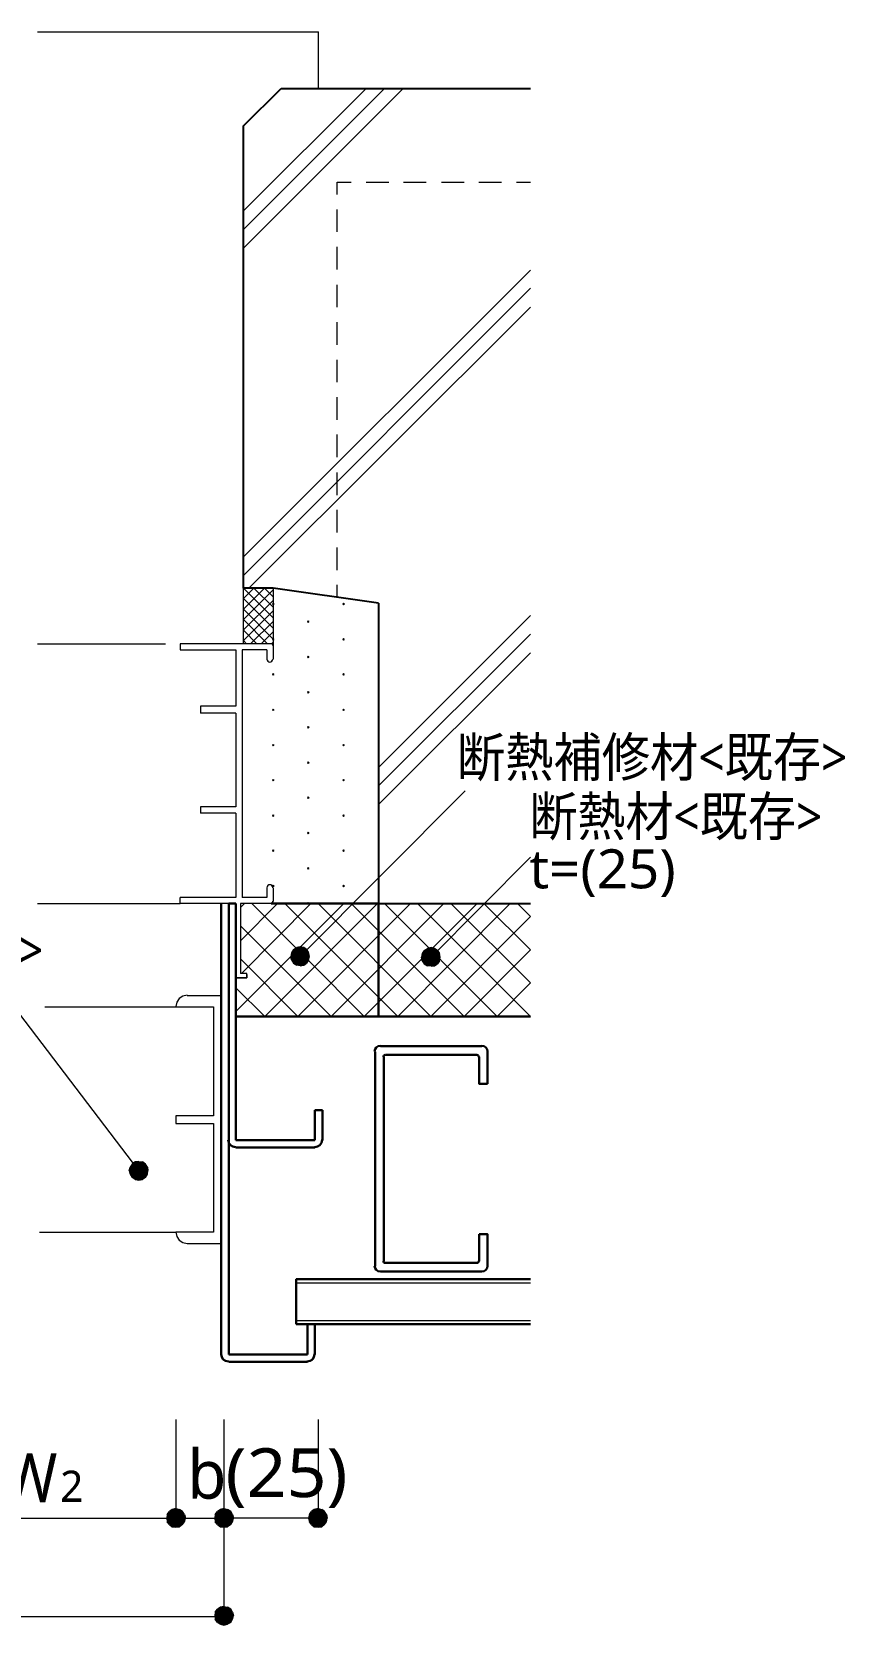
# Model space of a CAD drawing. Header units: millimetres. Extents: x 0 to 420, y 0 to 297.
# Drawn here: x 162.3 to 205.6, y 129.8 to 214.6 of the extents above; entities that cross this region are included whole.
import ezdxf
from ezdxf.enums import TextEntityAlignment as Align

# ---------------------------------------------------------------- set-up
doc = ezdxf.new("R2010")
doc.units = ezdxf.units.MM
doc.styles.add('kst32b', font='NotoSansJP-Variable.ttf')

msp = doc.modelspace()

# ---------------------------------------------------------------- hatches: boundary and pattern name
for points in [[(175.154, 184.213), (175.133, 184.192), (175.112, 184.171), (175.133, 184.15), (175.154, 184.129), (175.175, 184.15), (175.196, 184.171), (175.175, 184.192), (175.154, 184.213)], [(178.901, 184.213), (178.879, 184.192), (178.858, 184.171), (178.879, 184.15), (178.901, 184.129), (178.922, 184.15), (178.943, 184.171), (178.922, 184.192), (178.901, 184.213)], [(177.017, 183.282), (176.996, 183.261), (176.975, 183.24), (176.996, 183.219), (177.017, 183.197), (177.038, 183.219), (177.059, 183.24), (177.038, 183.261), (177.017, 183.282)], [(175.154, 182.33), (175.133, 182.308), (175.112, 182.287), (175.133, 182.266), (175.154, 182.245), (175.175, 182.266), (175.196, 182.287), (175.175, 182.308), (175.154, 182.33)], [(178.901, 182.33), (178.879, 182.308), (178.858, 182.287), (178.879, 182.266), (178.901, 182.245), (178.922, 182.266), (178.943, 182.287), (178.922, 182.308), (178.901, 182.33)], [(177.017, 181.398), (176.996, 181.377), (176.975, 181.356), (176.996, 181.335), (177.017, 181.314), (177.038, 181.335), (177.059, 181.356), (177.038, 181.377), (177.017, 181.398)], [(175.154, 180.467), (175.133, 180.446), (175.112, 180.425), (175.133, 180.403), (175.154, 180.382), (175.175, 180.403), (175.196, 180.425), (175.175, 180.446), (175.154, 180.467)], [(178.901, 180.467), (178.879, 180.446), (178.858, 180.425), (178.879, 180.403), (178.901, 180.382), (178.922, 180.403), (178.943, 180.425), (178.922, 180.446), (178.901, 180.467)], [(177.017, 179.514), (176.996, 179.493), (176.975, 179.472), (176.996, 179.451), (177.017, 179.43), (177.038, 179.451), (177.059, 179.472), (177.038, 179.493), (177.017, 179.514)], [(175.154, 178.583), (175.133, 178.562), (175.112, 178.541), (175.133, 178.52), (175.154, 178.498), (175.175, 178.52), (175.196, 178.541), (175.175, 178.562), (175.154, 178.583)], [(178.901, 178.583), (178.879, 178.562), (178.858, 178.541), (178.879, 178.52), (178.901, 178.498), (178.922, 178.52), (178.943, 178.541), (178.922, 178.562), (178.901, 178.583)], [(177.017, 177.652), (176.996, 177.631), (176.975, 177.609), (176.996, 177.588), (177.017, 177.567), (177.038, 177.588), (177.059, 177.609), (177.038, 177.631), (177.017, 177.652)], [(175.154, 176.699), (175.133, 176.678), (175.112, 176.657), (175.133, 176.636), (175.154, 176.615), (175.175, 176.636), (175.196, 176.657), (175.175, 176.678), (175.154, 176.699)], [(178.901, 176.699), (178.879, 176.678), (178.858, 176.657), (178.879, 176.636), (178.901, 176.615), (178.922, 176.636), (178.943, 176.657), (178.922, 176.678), (178.901, 176.699)], [(177.017, 175.768), (176.996, 175.747), (176.975, 175.726), (176.996, 175.704), (177.017, 175.683), (177.038, 175.704), (177.059, 175.726), (177.038, 175.747), (177.017, 175.768)], [(175.154, 174.837), (175.133, 174.815), (175.112, 174.794), (175.133, 174.773), (175.154, 174.752), (175.175, 174.773), (175.196, 174.794), (175.175, 174.815), (175.154, 174.837)], [(178.901, 174.837), (178.879, 174.815), (178.858, 174.794), (178.879, 174.773), (178.901, 174.752), (178.922, 174.773), (178.943, 174.794), (178.922, 174.815), (178.901, 174.837)], [(177.017, 173.905), (176.996, 173.884), (176.975, 173.863), (176.996, 173.842), (177.017, 173.821), (177.038, 173.842), (177.059, 173.863), (177.038, 173.884), (177.017, 173.905)], [(175.154, 172.953), (175.133, 172.932), (175.112, 172.91), (175.133, 172.889), (175.154, 172.868), (175.175, 172.889), (175.196, 172.91), (175.175, 172.932), (175.154, 172.953)], [(178.901, 172.953), (178.879, 172.932), (178.858, 172.91), (178.879, 172.889), (178.901, 172.868), (178.922, 172.889), (178.943, 172.91), (178.922, 172.932), (178.901, 172.953)], [(177.017, 172.021), (176.996, 172), (176.975, 171.979), (176.996, 171.958), (177.017, 171.937), (177.038, 171.958), (177.059, 171.979), (177.038, 172), (177.017, 172.021)], [(175.154, 171.09), (175.133, 171.069), (175.112, 171.048), (175.133, 171.027), (175.154, 171.005), (175.175, 171.027), (175.196, 171.048), (175.175, 171.069), (175.154, 171.09)], [(178.901, 171.09), (178.879, 171.069), (178.858, 171.048), (178.879, 171.027), (178.901, 171.005), (178.922, 171.027), (178.943, 171.048), (178.922, 171.069), (178.901, 171.09)], [(177.017, 170.138), (176.996, 170.117), (176.975, 170.095), (176.996, 170.074), (177.017, 170.053), (177.038, 170.074), (177.059, 170.095), (177.038, 170.117), (177.017, 170.138)], [(175.154, 169.206), (175.133, 169.185), (175.112, 169.164), (175.133, 169.143), (175.154, 169.122), (175.175, 169.143), (175.196, 169.164), (175.175, 169.185), (175.154, 169.206)], [(178.901, 169.206), (178.879, 169.185), (178.858, 169.164), (178.879, 169.143), (178.901, 169.122), (178.922, 169.143), (178.943, 169.164), (178.922, 169.185), (178.901, 169.206)], [(177.017, 168.275), (176.996, 168.254), (176.975, 168.233), (176.996, 168.211), (177.017, 168.19), (177.038, 168.211), (177.059, 168.233), (177.038, 168.254), (177.017, 168.275)], [(176.784, 165.883), (176.594, 165.925), (176.594, 165.417), (176.784, 165.883)], [(183.748, 165.841), (183.557, 165.883), (183.557, 165.375), (183.748, 165.841)], [(167.809, 154.474), (167.64, 154.347), (168, 154.009), (167.809, 154.474)], [(169.778, 135.043), (169.968, 135.022), (169.968, 135.509), (169.778, 135.043)], [(172.339, 135.043), (172.529, 135.022), (172.529, 135.509), (172.339, 135.043)], [(177.334, 135.043), (177.546, 135.022), (177.546, 135.509), (177.334, 135.043)], [(172.339, 129.858), (172.529, 129.815), (172.529, 130.323), (172.339, 129.858)]]:
    msp.add_hatch(color=7).paths.add_polyline_path(points)
h = msp.add_hatch(color=7)
h.paths.add_polyline_path([(176.128, 165.608), (176.086, 165.417), (176.594, 165.417), (176.128, 165.608)])
h.paths.add_polyline_path([(176.086, 165.417), (176.594, 165.417), (176.128, 165.227), (176.086, 165.417)])
h.paths.add_polyline_path([(176.594, 165.417), (176.128, 165.227), (176.234, 165.058), (176.594, 165.417)])
h = msp.add_hatch(color=7)
h.paths.add_polyline_path([(176.594, 165.925), (176.403, 165.883), (176.594, 165.417), (176.594, 165.925)])
h.paths.add_polyline_path([(176.403, 165.883), (176.594, 165.417), (176.234, 165.777), (176.403, 165.883)])
h.paths.add_polyline_path([(176.594, 165.417), (176.234, 165.777), (176.128, 165.608), (176.594, 165.417)])
h = msp.add_hatch(color=7)
h.paths.add_polyline_path([(176.234, 165.058), (176.403, 164.952), (176.594, 165.417), (176.234, 165.058)])
h.paths.add_polyline_path([(176.403, 164.952), (176.594, 165.417), (176.594, 164.909), (176.403, 164.952)])
h.paths.add_polyline_path([(176.594, 165.417), (176.594, 164.909), (176.784, 164.952), (176.594, 165.417)])
h = msp.add_hatch(color=7)
h.paths.add_polyline_path([(177.08, 165.417), (177.038, 165.608), (176.594, 165.417), (177.08, 165.417)])
h.paths.add_polyline_path([(177.038, 165.608), (176.594, 165.417), (176.932, 165.777), (177.038, 165.608)])
h.paths.add_polyline_path([(176.594, 165.417), (176.932, 165.777), (176.784, 165.883), (176.594, 165.417)])
h = msp.add_hatch(color=7)
h.paths.add_polyline_path([(176.784, 164.952), (176.932, 165.058), (176.594, 165.417), (176.784, 164.952)])
h.paths.add_polyline_path([(176.932, 165.058), (176.594, 165.417), (177.038, 165.227), (176.932, 165.058)])
h.paths.add_polyline_path([(176.594, 165.417), (177.038, 165.227), (177.08, 165.417), (176.594, 165.417)])
h = msp.add_hatch(color=7)
h.paths.add_polyline_path([(183.092, 165.566), (183.049, 165.375), (183.557, 165.375), (183.092, 165.566)])
h.paths.add_polyline_path([(183.049, 165.375), (183.557, 165.375), (183.092, 165.185), (183.049, 165.375)])
h.paths.add_polyline_path([(183.557, 165.375), (183.092, 165.185), (183.197, 165.015), (183.557, 165.375)])
h = msp.add_hatch(color=7)
h.paths.add_polyline_path([(183.557, 165.883), (183.367, 165.841), (183.557, 165.375), (183.557, 165.883)])
h.paths.add_polyline_path([(183.367, 165.841), (183.557, 165.375), (183.197, 165.735), (183.367, 165.841)])
h.paths.add_polyline_path([(183.557, 165.375), (183.197, 165.735), (183.092, 165.566), (183.557, 165.375)])
h = msp.add_hatch(color=7)
h.paths.add_polyline_path([(184.044, 165.375), (184.002, 165.566), (183.557, 165.375), (184.044, 165.375)])
h.paths.add_polyline_path([(184.002, 165.566), (183.557, 165.375), (183.896, 165.735), (184.002, 165.566)])
h.paths.add_polyline_path([(183.557, 165.375), (183.896, 165.735), (183.748, 165.841), (183.557, 165.375)])
h = msp.add_hatch(color=7)
h.paths.add_polyline_path([(183.197, 165.015), (183.367, 164.909), (183.557, 165.375), (183.197, 165.015)])
h.paths.add_polyline_path([(183.367, 164.909), (183.557, 165.375), (183.557, 164.888), (183.367, 164.909)])
h.paths.add_polyline_path([(183.557, 165.375), (183.557, 164.888), (183.748, 164.909), (183.557, 165.375)])
h = msp.add_hatch(color=7)
h.paths.add_polyline_path([(183.748, 164.909), (183.896, 165.015), (183.557, 165.375), (183.748, 164.909)])
h.paths.add_polyline_path([(183.896, 165.015), (183.557, 165.375), (184.002, 165.185), (183.896, 165.015)])
h.paths.add_polyline_path([(183.557, 165.375), (184.002, 165.185), (184.044, 165.375), (183.557, 165.375)])
h = msp.add_hatch(color=7)
h.paths.add_polyline_path([(168.36, 154.347), (168.19, 154.474), (168, 154.009), (168.36, 154.347)])
h.paths.add_polyline_path([(168.19, 154.474), (168, 154.009), (168, 154.496), (168.19, 154.474)])
h.paths.add_polyline_path([(168, 154.009), (168, 154.496), (167.809, 154.474), (168, 154.009)])
h = msp.add_hatch(color=7)
h.paths.add_polyline_path([(167.64, 154.347), (167.534, 154.199), (168, 154.009), (167.64, 154.347)])
h.paths.add_polyline_path([(167.534, 154.199), (168, 154.009), (167.492, 154.009), (167.534, 154.199)])
h.paths.add_polyline_path([(168, 154.009), (167.492, 154.009), (167.534, 153.818), (168, 154.009)])
h = msp.add_hatch(color=7)
h.paths.add_polyline_path([(167.534, 153.818), (167.64, 153.649), (168, 154.009), (167.534, 153.818)])
h.paths.add_polyline_path([(167.64, 153.649), (168, 154.009), (167.809, 153.543), (167.64, 153.649)])
h.paths.add_polyline_path([(168, 154.009), (167.809, 153.543), (168, 153.501), (168, 154.009)])
h = msp.add_hatch(color=7)
h.paths.add_polyline_path([(168.466, 153.818), (168.487, 154.009), (168, 154.009), (168.466, 153.818)])
h.paths.add_polyline_path([(168.487, 154.009), (168, 154.009), (168.466, 154.199), (168.487, 154.009)])
h.paths.add_polyline_path([(168, 154.009), (168.466, 154.199), (168.36, 154.347), (168, 154.009)])
h = msp.add_hatch(color=7)
h.paths.add_polyline_path([(168, 153.501), (168.19, 153.543), (168, 154.009), (168, 153.501)])
h.paths.add_polyline_path([(168.19, 153.543), (168, 154.009), (168.36, 153.649), (168.19, 153.543)])
h.paths.add_polyline_path([(168, 154.009), (168.36, 153.649), (168.466, 153.818), (168, 154.009)])
h = msp.add_hatch(color=7)
h.paths.add_polyline_path([(169.778, 135.975), (169.63, 135.869), (169.968, 135.509), (169.778, 135.975)])
h.paths.add_polyline_path([(169.63, 135.869), (169.968, 135.509), (169.503, 135.7), (169.63, 135.869)])
h.paths.add_polyline_path([(169.968, 135.509), (169.503, 135.7), (169.482, 135.509), (169.968, 135.509)])
h = msp.add_hatch(color=7)
h.paths.add_polyline_path([(170.328, 135.869), (170.159, 135.975), (169.968, 135.509), (170.328, 135.869)])
h.paths.add_polyline_path([(170.159, 135.975), (169.968, 135.509), (169.968, 136.017), (170.159, 135.975)])
h.paths.add_polyline_path([(169.968, 135.509), (169.968, 136.017), (169.778, 135.975), (169.968, 135.509)])
h = msp.add_hatch(color=7)
h.paths.add_polyline_path([(170.434, 135.318), (170.476, 135.509), (169.968, 135.509), (170.434, 135.318)])
h.paths.add_polyline_path([(170.476, 135.509), (169.968, 135.509), (170.434, 135.7), (170.476, 135.509)])
h.paths.add_polyline_path([(169.968, 135.509), (170.434, 135.7), (170.328, 135.869), (169.968, 135.509)])
h = msp.add_hatch(color=7)
h.paths.add_polyline_path([(172.339, 135.975), (172.191, 135.869), (172.529, 135.509), (172.339, 135.975)])
h.paths.add_polyline_path([(172.191, 135.869), (172.529, 135.509), (172.064, 135.7), (172.191, 135.869)])
h.paths.add_polyline_path([(172.529, 135.509), (172.064, 135.7), (172.043, 135.509), (172.529, 135.509)])
h = msp.add_hatch(color=7)
h.paths.add_polyline_path([(172.889, 135.869), (172.72, 135.975), (172.529, 135.509), (172.889, 135.869)])
h.paths.add_polyline_path([(172.72, 135.975), (172.529, 135.509), (172.529, 136.017), (172.72, 135.975)])
h.paths.add_polyline_path([(172.529, 135.509), (172.529, 136.017), (172.339, 135.975), (172.529, 135.509)])
h = msp.add_hatch(color=7)
h.paths.add_polyline_path([(172.995, 135.318), (173.037, 135.509), (172.529, 135.509), (172.995, 135.318)])
h.paths.add_polyline_path([(173.037, 135.509), (172.529, 135.509), (172.995, 135.7), (173.037, 135.509)])
h.paths.add_polyline_path([(172.529, 135.509), (172.995, 135.7), (172.889, 135.869), (172.529, 135.509)])
h = msp.add_hatch(color=7)
h.paths.add_polyline_path([(177.334, 135.975), (177.186, 135.869), (177.546, 135.509), (177.334, 135.975)])
h.paths.add_polyline_path([(177.186, 135.869), (177.546, 135.509), (177.08, 135.7), (177.186, 135.869)])
h.paths.add_polyline_path([(177.546, 135.509), (177.08, 135.7), (177.038, 135.509), (177.546, 135.509)])
h = msp.add_hatch(color=7)
h.paths.add_polyline_path([(177.885, 135.869), (177.737, 135.975), (177.546, 135.509), (177.885, 135.869)])
h.paths.add_polyline_path([(177.737, 135.975), (177.546, 135.509), (177.546, 136.017), (177.737, 135.975)])
h.paths.add_polyline_path([(177.546, 135.509), (177.546, 136.017), (177.334, 135.975), (177.546, 135.509)])
h = msp.add_hatch(color=7)
h.paths.add_polyline_path([(177.991, 135.318), (178.033, 135.509), (177.546, 135.509), (177.991, 135.318)])
h.paths.add_polyline_path([(178.033, 135.509), (177.546, 135.509), (177.991, 135.7), (178.033, 135.509)])
h.paths.add_polyline_path([(177.546, 135.509), (177.991, 135.7), (177.885, 135.869), (177.546, 135.509)])
h = msp.add_hatch(color=7)
h.paths.add_polyline_path([(169.482, 135.509), (169.503, 135.318), (169.968, 135.509), (169.482, 135.509)])
h.paths.add_polyline_path([(169.503, 135.318), (169.968, 135.509), (169.63, 135.17), (169.503, 135.318)])
h.paths.add_polyline_path([(169.968, 135.509), (169.63, 135.17), (169.778, 135.043), (169.968, 135.509)])
h = msp.add_hatch(color=7)
h.paths.add_polyline_path([(169.968, 135.022), (170.159, 135.043), (169.968, 135.509), (169.968, 135.022)])
h.paths.add_polyline_path([(170.159, 135.043), (169.968, 135.509), (170.328, 135.17), (170.159, 135.043)])
h.paths.add_polyline_path([(169.968, 135.509), (170.328, 135.17), (170.434, 135.318), (169.968, 135.509)])
h = msp.add_hatch(color=7)
h.paths.add_polyline_path([(172.043, 135.509), (172.064, 135.318), (172.529, 135.509), (172.043, 135.509)])
h.paths.add_polyline_path([(172.064, 135.318), (172.529, 135.509), (172.191, 135.17), (172.064, 135.318)])
h.paths.add_polyline_path([(172.529, 135.509), (172.191, 135.17), (172.339, 135.043), (172.529, 135.509)])
h = msp.add_hatch(color=7)
h.paths.add_polyline_path([(172.529, 135.022), (172.72, 135.043), (172.529, 135.509), (172.529, 135.022)])
h.paths.add_polyline_path([(172.72, 135.043), (172.529, 135.509), (172.889, 135.17), (172.72, 135.043)])
h.paths.add_polyline_path([(172.529, 135.509), (172.889, 135.17), (172.995, 135.318), (172.529, 135.509)])
h = msp.add_hatch(color=7)
h.paths.add_polyline_path([(177.038, 135.509), (177.08, 135.318), (177.546, 135.509), (177.038, 135.509)])
h.paths.add_polyline_path([(177.08, 135.318), (177.546, 135.509), (177.186, 135.17), (177.08, 135.318)])
h.paths.add_polyline_path([(177.546, 135.509), (177.186, 135.17), (177.334, 135.043), (177.546, 135.509)])
h = msp.add_hatch(color=7)
h.paths.add_polyline_path([(177.546, 135.022), (177.737, 135.043), (177.546, 135.509), (177.546, 135.022)])
h.paths.add_polyline_path([(177.737, 135.043), (177.546, 135.509), (177.885, 135.17), (177.737, 135.043)])
h.paths.add_polyline_path([(177.546, 135.509), (177.885, 135.17), (177.991, 135.318), (177.546, 135.509)])
h = msp.add_hatch(color=7)
h.paths.add_polyline_path([(172.339, 130.768), (172.191, 130.662), (172.529, 130.323), (172.339, 130.768)])
h.paths.add_polyline_path([(172.191, 130.662), (172.529, 130.323), (172.064, 130.514), (172.191, 130.662)])
h.paths.add_polyline_path([(172.529, 130.323), (172.064, 130.514), (172.043, 130.323), (172.529, 130.323)])
h = msp.add_hatch(color=7)
h.paths.add_polyline_path([(172.889, 130.662), (172.72, 130.768), (172.529, 130.323), (172.889, 130.662)])
h.paths.add_polyline_path([(172.72, 130.768), (172.529, 130.323), (172.529, 130.81), (172.72, 130.768)])
h.paths.add_polyline_path([(172.529, 130.323), (172.529, 130.81), (172.339, 130.768), (172.529, 130.323)])
h = msp.add_hatch(color=7)
h.paths.add_polyline_path([(172.995, 130.133), (173.037, 130.323), (172.529, 130.323), (172.995, 130.133)])
h.paths.add_polyline_path([(173.037, 130.323), (172.529, 130.323), (172.995, 130.514), (173.037, 130.323)])
h.paths.add_polyline_path([(172.529, 130.323), (172.995, 130.514), (172.889, 130.662), (172.529, 130.323)])
h = msp.add_hatch(color=7)
h.paths.add_polyline_path([(172.043, 130.323), (172.064, 130.133), (172.529, 130.323), (172.043, 130.323)])
h.paths.add_polyline_path([(172.064, 130.133), (172.529, 130.323), (172.191, 129.963), (172.064, 130.133)])
h.paths.add_polyline_path([(172.529, 130.323), (172.191, 129.963), (172.339, 129.858), (172.529, 130.323)])
h = msp.add_hatch(color=7)
h.paths.add_polyline_path([(172.529, 129.815), (172.72, 129.858), (172.529, 130.323), (172.529, 129.815)])
h.paths.add_polyline_path([(172.72, 129.858), (172.529, 130.323), (172.889, 129.963), (172.72, 129.858)])
h.paths.add_polyline_path([(172.529, 130.323), (172.889, 129.963), (172.995, 130.133), (172.529, 130.323)])

# ---------------------------------------------------------------- linework, layer by layer
at = {"lineweight": 13}
for points in [[(162.602, 214.63), (177.567, 214.63)], [(177.567, 211.624), (177.567, 214.63)], [(181.081, 211.624), (173.567, 204.11)], [(182.076, 211.624), (173.567, 203.115)], [(180.107, 211.624), (173.567, 205.105)], [(178.562, 205.973), (178.562, 206.629)], [(178.562, 206.629), (179.303, 206.629)], [(180.107, 206.629), (181.314, 206.629)], [(182.097, 206.629), (183.303, 206.629)], [(184.108, 206.629), (185.314, 206.629)], [(186.097, 206.629), (187.304, 206.629)], [(188.108, 206.629), (188.849, 206.629)], [(178.562, 203.983), (178.562, 205.169)], [(178.562, 201.972), (178.562, 203.179)], [(188.849, 201.951), (173.567, 186.69)], [(178.562, 199.983), (178.562, 201.168)], [(188.849, 200.978), (173.567, 185.695)], [(188.849, 199.983), (173.863, 185.018)], [(178.562, 197.972), (178.562, 199.178)], [(178.562, 195.982), (178.562, 197.167)], [(178.562, 193.971), (178.562, 195.178)], [(178.562, 191.982), (178.562, 193.188)], [(178.562, 189.971), (178.562, 191.177)], [(178.562, 187.981), (178.562, 189.188)], [(178.562, 185.97), (178.562, 187.177)], [(173.567, 182.054), (173.567, 185.018)], [(173.567, 185.018), (175.154, 183.43)], [(174.688, 185.018), (173.567, 183.896)], [(174.117, 185.018), (173.567, 184.467)], [(175.154, 184.933), (173.567, 183.346)], [(174.117, 185.018), (175.154, 184.002)], [(174.688, 185.018), (175.154, 184.552)], [(175.154, 185.018), (175.154, 181.949)], [(178.562, 184.531), (178.562, 185.187)], [(173.567, 184.467), (175.154, 182.88)], [(175.154, 184.362), (173.567, 182.795)], [(173.567, 183.896), (175.154, 182.308)], [(175.154, 183.811), (173.567, 182.224)], [(173.567, 183.346), (174.858, 182.054)], [(175.154, 183.24), (173.948, 182.054)], [(188.849, 183.557), (180.763, 175.472)], [(173.567, 182.774), (174.286, 182.054)], [(175.154, 182.689), (174.519, 182.054)], [(188.849, 182.562), (180.763, 174.498)], [(162.602, 182.054), (169.418, 182.054)], [(175.048, 182.054), (170.201, 182.054)], [(170.201, 182.054), (170.201, 181.737), (173.164, 181.737)], [(173.164, 181.737), (173.164, 178.731)], [(173.503, 181.737), (173.503, 168.55)], [(174.816, 181.737), (173.503, 181.737)], [(173.567, 182.224), (173.736, 182.054)], [(174.816, 181.737), (174.816, 181.229)], [(175.133, 181.959), (175.126, 181.996), (175.105, 182.027), (175.075, 182.047), (175.038, 182.054)], [(175.154, 182.139), (175.07, 182.054)], [(175.154, 181.949), (175.154, 181.229)], [(188.849, 181.568), (180.763, 173.503)], [(174.815, 181.24), (174.828, 181.178), (174.862, 181.127), (174.912, 181.093), (174.974, 181.081), (175.036, 181.093), (175.087, 181.127), (175.121, 181.178), (175.133, 181.24)], [(173.164, 178.731), (171.281, 178.731)], [(171.281, 178.731), (171.281, 178.371)], [(173.164, 178.371), (171.281, 178.371)], [(171.831, 178.371), (171.577, 178.371)], [(173.164, 178.371), (173.164, 173.376)], [(176.594, 165.417), (185.378, 174.223)], [(173.164, 173.376), (171.281, 173.376)], [(171.281, 173.376), (171.281, 173.037)], [(173.164, 173.037), (171.281, 173.037)], [(171.831, 173.037), (171.577, 173.037)], [(173.164, 173.037), (173.164, 168.55)], [(183.557, 165.375), (188.849, 170.688)], [(175.133, 169.069), (175.121, 169.131), (175.087, 169.181), (175.036, 169.215), (174.974, 169.228), (174.912, 169.215), (174.862, 169.181), (174.828, 169.131), (174.815, 169.069)], [(174.816, 169.058), (174.816, 168.55)], [(175.154, 169.058), (175.154, 168.338)], [(162.602, 168.233), (170.201, 168.233)], [(173.164, 168.233), (170.201, 168.233), (170.201, 168.55)], [(173.164, 168.55), (170.201, 168.55)], [(173.164, 168.233), (173.164, 164.275)], [(173.164, 162.475), (178.922, 168.233)], [(173.419, 168.233), (173.419, 164.507)], [(175.048, 168.233), (173.419, 168.233)], [(173.419, 168.021), (173.63, 168.233)], [(173.419, 166.243), (175.387, 168.233)], [(173.461, 164.507), (177.165, 168.233)], [(174.816, 168.55), (173.503, 168.55)], [(180.001, 162.221), (174.011, 168.233)], [(174.71, 162.221), (180.7, 168.233)], [(175.038, 168.254), (175.075, 168.261), (175.105, 168.282), (175.126, 168.312), (175.133, 168.349)], [(181.779, 162.221), (175.768, 168.233)], [(176.467, 162.221), (182.457, 168.233)], [(183.536, 162.221), (177.546, 168.233)], [(178.245, 162.221), (184.235, 168.233)], [(185.314, 162.221), (179.303, 168.233)], [(180.001, 162.221), (186.013, 168.233)], [(187.071, 162.221), (181.081, 168.233)], [(181.779, 162.221), (187.77, 168.233)], [(188.849, 162.221), (182.838, 168.233)], [(188.849, 163.999), (184.616, 168.233)], [(188.849, 165.756), (186.372, 168.233)], [(188.849, 167.534), (188.151, 168.233)], [(183.536, 162.221), (188.849, 167.534)], [(178.245, 162.221), (173.419, 167.047)], [(185.314, 162.221), (188.849, 165.756)], [(176.467, 162.221), (173.419, 165.29)], [(168, 154.009), (160.401, 163.978)], [(173.164, 164.232), (173.207, 164.275)], [(174.71, 162.221), (173.164, 163.745)], [(173.757, 164.507), (173.419, 164.507)], [(173.757, 164.275), (173.757, 164.444), (173.757, 164.275), (173.757, 164.507)], [(187.071, 162.221), (188.849, 163.999)], [(170.572, 163.343), (170.337, 163.296), (170.145, 163.166), (170.016, 162.975), (169.968, 162.74)], [(172.381, 163.322), (170.582, 163.322)], [(172.381, 150.135), (172.381, 163.322)], [(163.004, 162.729), (170.371, 162.729)], [(169.968, 162.729), (171.979, 162.729)], [(171.979, 162.729), (171.979, 156.93)], [(171.979, 156.93), (169.968, 156.93), (169.968, 156.527)], [(169.968, 156.527), (171.979, 156.527)], [(171.979, 156.527), (171.979, 150.728)], [(162.708, 150.728), (169.968, 150.728)], [(169.968, 150.738), (170.016, 150.504), (170.145, 150.312), (170.337, 150.183), (170.572, 150.135)], [(171.979, 150.728), (169.968, 150.728)], [(170.582, 150.135), (172.381, 150.135)], [(176.382, 148.04), (188.849, 148.04)], [(176.382, 146.029), (188.849, 146.029)], [(169.968, 140.758), (169.968, 135.509)], [(172.529, 140.758), (172.529, 135.488)], [(177.546, 140.758), (177.546, 135.509)], [(134.874, 135.509), (169.968, 135.509)], [(169.968, 135.509), (172.529, 135.509)], [(172.529, 135.551), (172.529, 130.281)], [(177.546, 135.509), (172.529, 135.509)], [(132.482, 130.281), (172.529, 130.281)]]:
    msp.add_lwpolyline(points, dxfattribs=at)
at = {"lineweight": 25}
for points in [[(173.567, 209.635), (175.578, 211.624)], [(175.578, 211.624), (188.849, 211.624)], [(173.567, 185.018), (173.567, 209.635)], [(175.154, 185.018), (173.567, 185.018)], [(173.969, 185.018), (173.567, 185.018)], [(180.763, 184.213), (175.154, 185.018)], [(180.763, 184.213), (180.763, 168.233), (188.849, 168.233)]]:
    msp.add_lwpolyline(points, dxfattribs=at)
at = {"lineweight": 0}
for points in [[(175.154, 184.213), (175.133, 184.192), (175.112, 184.171), (175.133, 184.15), (175.154, 184.129), (175.175, 184.15), (175.196, 184.171), (175.175, 184.192)], [(178.901, 184.213), (178.879, 184.192), (178.858, 184.171), (178.879, 184.15), (178.901, 184.129), (178.922, 184.15), (178.943, 184.171), (178.922, 184.192)], [(177.017, 183.282), (176.996, 183.261), (176.975, 183.24), (176.996, 183.219), (177.017, 183.197), (177.038, 183.219), (177.059, 183.24), (177.038, 183.261)], [(175.154, 182.33), (175.133, 182.308), (175.112, 182.287), (175.133, 182.266), (175.154, 182.245), (175.175, 182.266), (175.196, 182.287), (175.175, 182.308)], [(178.901, 182.33), (178.879, 182.308), (178.858, 182.287), (178.879, 182.266), (178.901, 182.245), (178.922, 182.266), (178.943, 182.287), (178.922, 182.308)], [(177.017, 181.398), (176.996, 181.377), (176.975, 181.356), (176.996, 181.335), (177.017, 181.314), (177.038, 181.335), (177.059, 181.356), (177.038, 181.377)], [(175.154, 180.467), (175.133, 180.446), (175.112, 180.425), (175.133, 180.403), (175.154, 180.382), (175.175, 180.403), (175.196, 180.425), (175.175, 180.446)], [(178.901, 180.467), (178.879, 180.446), (178.858, 180.425), (178.879, 180.403), (178.901, 180.382), (178.922, 180.403), (178.943, 180.425), (178.922, 180.446)], [(177.017, 179.514), (176.996, 179.493), (176.975, 179.472), (176.996, 179.451), (177.017, 179.43), (177.038, 179.451), (177.059, 179.472), (177.038, 179.493)], [(175.154, 178.583), (175.133, 178.562), (175.112, 178.541), (175.133, 178.52), (175.154, 178.498), (175.175, 178.52), (175.196, 178.541), (175.175, 178.562)], [(178.901, 178.583), (178.879, 178.562), (178.858, 178.541), (178.879, 178.52), (178.901, 178.498), (178.922, 178.52), (178.943, 178.541), (178.922, 178.562)], [(177.017, 177.652), (176.996, 177.631), (176.975, 177.609), (176.996, 177.588), (177.017, 177.567), (177.038, 177.588), (177.059, 177.609), (177.038, 177.631)], [(175.154, 176.699), (175.133, 176.678), (175.112, 176.657), (175.133, 176.636), (175.154, 176.615), (175.175, 176.636), (175.196, 176.657), (175.175, 176.678)], [(178.901, 176.699), (178.879, 176.678), (178.858, 176.657), (178.879, 176.636), (178.901, 176.615), (178.922, 176.636), (178.943, 176.657), (178.922, 176.678)], [(177.017, 175.768), (176.996, 175.747), (176.975, 175.726), (176.996, 175.704), (177.017, 175.683), (177.038, 175.704), (177.059, 175.726), (177.038, 175.747)], [(175.154, 174.837), (175.133, 174.815), (175.112, 174.794), (175.133, 174.773), (175.154, 174.752), (175.175, 174.773), (175.196, 174.794), (175.175, 174.815)], [(178.901, 174.837), (178.879, 174.815), (178.858, 174.794), (178.879, 174.773), (178.901, 174.752), (178.922, 174.773), (178.943, 174.794), (178.922, 174.815)], [(177.017, 173.905), (176.996, 173.884), (176.975, 173.863), (176.996, 173.842), (177.017, 173.821), (177.038, 173.842), (177.059, 173.863), (177.038, 173.884)], [(175.154, 172.953), (175.133, 172.932), (175.112, 172.91), (175.133, 172.889), (175.154, 172.868), (175.175, 172.889), (175.196, 172.91), (175.175, 172.932)], [(178.901, 172.953), (178.879, 172.932), (178.858, 172.91), (178.879, 172.889), (178.901, 172.868), (178.922, 172.889), (178.943, 172.91), (178.922, 172.932)], [(177.017, 172.021), (176.996, 172), (176.975, 171.979), (176.996, 171.958), (177.017, 171.937), (177.038, 171.958), (177.059, 171.979), (177.038, 172)], [(175.154, 171.09), (175.133, 171.069), (175.112, 171.048), (175.133, 171.027), (175.154, 171.005), (175.175, 171.027), (175.196, 171.048), (175.175, 171.069)], [(178.901, 171.09), (178.879, 171.069), (178.858, 171.048), (178.879, 171.027), (178.901, 171.005), (178.922, 171.027), (178.943, 171.048), (178.922, 171.069)], [(177.017, 170.138), (176.996, 170.117), (176.975, 170.095), (176.996, 170.074), (177.017, 170.053), (177.038, 170.074), (177.059, 170.095), (177.038, 170.117)], [(175.154, 169.206), (175.133, 169.185), (175.112, 169.164), (175.133, 169.143), (175.154, 169.122), (175.175, 169.143), (175.196, 169.164), (175.175, 169.185)], [(178.901, 169.206), (178.879, 169.185), (178.858, 169.164), (178.879, 169.143), (178.901, 169.122), (178.922, 169.143), (178.943, 169.164), (178.922, 169.185)], [(177.017, 168.275), (176.996, 168.254), (176.975, 168.233), (176.996, 168.211), (177.017, 168.19), (177.038, 168.211), (177.059, 168.233), (177.038, 168.254)], [(176.128, 165.608), (176.086, 165.417), (176.594, 165.417)], [(176.086, 165.417), (176.594, 165.417), (176.128, 165.227)], [(176.594, 165.417), (176.234, 165.777), (176.128, 165.608)], [(176.594, 165.417), (176.128, 165.227), (176.234, 165.058)], [(176.403, 165.883), (176.594, 165.417), (176.234, 165.777)], [(176.234, 165.058), (176.403, 164.952), (176.594, 165.417)], [(176.594, 165.925), (176.403, 165.883), (176.594, 165.417)], [(176.403, 164.952), (176.594, 165.417), (176.594, 164.909)], [(176.784, 165.883), (176.594, 165.925), (176.594, 165.417)], [(176.594, 165.417), (176.932, 165.777), (176.784, 165.883)], [(177.038, 165.608), (176.594, 165.417), (176.932, 165.777)], [(177.08, 165.417), (177.038, 165.608), (176.594, 165.417)], [(176.594, 165.417), (176.594, 164.909), (176.784, 164.952)], [(176.784, 164.952), (176.932, 165.058), (176.594, 165.417)], [(176.932, 165.058), (176.594, 165.417), (177.038, 165.227)], [(176.594, 165.417), (177.038, 165.227), (177.08, 165.417)], [(183.092, 165.566), (183.049, 165.375), (183.557, 165.375)], [(183.557, 165.375), (183.197, 165.735), (183.092, 165.566)], [(183.367, 165.841), (183.557, 165.375), (183.197, 165.735)], [(183.557, 165.883), (183.367, 165.841), (183.557, 165.375)], [(183.748, 165.841), (183.557, 165.883), (183.557, 165.375)], [(183.557, 165.375), (183.896, 165.735), (183.748, 165.841)], [(184.002, 165.566), (183.557, 165.375), (183.896, 165.735)], [(184.044, 165.375), (184.002, 165.566), (183.557, 165.375)], [(183.049, 165.375), (183.557, 165.375), (183.092, 165.185)], [(183.557, 165.375), (183.092, 165.185), (183.197, 165.015)], [(183.197, 165.015), (183.367, 164.909), (183.557, 165.375)], [(183.367, 164.909), (183.557, 165.375), (183.557, 164.888)], [(183.557, 165.375), (183.557, 164.888), (183.748, 164.909)], [(183.748, 164.909), (183.896, 165.015), (183.557, 165.375)], [(183.896, 165.015), (183.557, 165.375), (184.002, 165.185)], [(183.557, 165.375), (184.002, 165.185), (184.044, 165.375)], [(167.809, 154.474), (167.64, 154.347), (168, 154.009)], [(168, 154.009), (168, 154.496), (167.809, 154.474)], [(168.19, 154.474), (168, 154.009), (168, 154.496)], [(168.36, 154.347), (168.19, 154.474), (168, 154.009)], [(167.534, 154.199), (168, 154.009), (167.492, 154.009)], [(168, 154.009), (167.492, 154.009), (167.534, 153.818)], [(167.64, 154.347), (167.534, 154.199), (168, 154.009)], [(167.534, 153.818), (167.64, 153.649), (168, 154.009)], [(167.64, 153.649), (168, 154.009), (167.809, 153.543)], [(168, 154.009), (167.809, 153.543), (168, 153.501)], [(168, 154.009), (168.466, 154.199), (168.36, 154.347)], [(168.487, 154.009), (168, 154.009), (168.466, 154.199)], [(168, 153.501), (168.19, 153.543), (168, 154.009)], [(168.19, 153.543), (168, 154.009), (168.36, 153.649)], [(168, 154.009), (168.36, 153.649), (168.466, 153.818)], [(168.466, 153.818), (168.487, 154.009), (168, 154.009)], [(169.63, 135.869), (169.968, 135.509), (169.503, 135.7)], [(169.778, 135.975), (169.63, 135.869), (169.968, 135.509)], [(169.968, 135.509), (169.968, 136.017), (169.778, 135.975)], [(170.159, 135.975), (169.968, 135.509), (169.968, 136.017)], [(170.328, 135.869), (170.159, 135.975), (169.968, 135.509)], [(169.968, 135.509), (170.434, 135.7), (170.328, 135.869)], [(172.191, 135.869), (172.529, 135.509), (172.064, 135.7)], [(172.339, 135.975), (172.191, 135.869), (172.529, 135.509)], [(172.529, 135.509), (172.529, 136.017), (172.339, 135.975)], [(172.72, 135.975), (172.529, 135.509), (172.529, 136.017)], [(172.889, 135.869), (172.72, 135.975), (172.529, 135.509)], [(172.529, 135.509), (172.995, 135.7), (172.889, 135.869)], [(177.186, 135.869), (177.546, 135.509), (177.08, 135.7)], [(177.334, 135.975), (177.186, 135.869), (177.546, 135.509)], [(177.546, 135.509), (177.546, 136.017), (177.334, 135.975)], [(177.737, 135.975), (177.546, 135.509), (177.546, 136.017)], [(177.885, 135.869), (177.737, 135.975), (177.546, 135.509)], [(177.546, 135.509), (177.991, 135.7), (177.885, 135.869)], [(169.968, 135.509), (169.503, 135.7), (169.482, 135.509)], [(169.482, 135.509), (169.503, 135.318), (169.968, 135.509)], [(169.503, 135.318), (169.968, 135.509), (169.63, 135.17)], [(169.968, 135.509), (169.63, 135.17), (169.778, 135.043)], [(169.778, 135.043), (169.968, 135.022), (169.968, 135.509)], [(170.476, 135.509), (169.968, 135.509), (170.434, 135.7)], [(169.968, 135.022), (170.159, 135.043), (169.968, 135.509)], [(170.159, 135.043), (169.968, 135.509), (170.328, 135.17)], [(169.968, 135.509), (170.328, 135.17), (170.434, 135.318)], [(170.434, 135.318), (170.476, 135.509), (169.968, 135.509)], [(172.529, 135.509), (172.064, 135.7), (172.043, 135.509)], [(172.043, 135.509), (172.064, 135.318), (172.529, 135.509)], [(172.064, 135.318), (172.529, 135.509), (172.191, 135.17)], [(172.529, 135.509), (172.191, 135.17), (172.339, 135.043)], [(172.339, 135.043), (172.529, 135.022), (172.529, 135.509)], [(173.037, 135.509), (172.529, 135.509), (172.995, 135.7)], [(172.529, 135.022), (172.72, 135.043), (172.529, 135.509)], [(172.72, 135.043), (172.529, 135.509), (172.889, 135.17)], [(172.529, 135.509), (172.889, 135.17), (172.995, 135.318)], [(172.995, 135.318), (173.037, 135.509), (172.529, 135.509)], [(177.546, 135.509), (177.08, 135.7), (177.038, 135.509)], [(177.038, 135.509), (177.08, 135.318), (177.546, 135.509)], [(177.08, 135.318), (177.546, 135.509), (177.186, 135.17)], [(177.546, 135.509), (177.186, 135.17), (177.334, 135.043)], [(177.334, 135.043), (177.546, 135.022), (177.546, 135.509)], [(178.033, 135.509), (177.546, 135.509), (177.991, 135.7)], [(177.546, 135.022), (177.737, 135.043), (177.546, 135.509)], [(177.737, 135.043), (177.546, 135.509), (177.885, 135.17)], [(177.546, 135.509), (177.885, 135.17), (177.991, 135.318)], [(177.991, 135.318), (178.033, 135.509), (177.546, 135.509)], [(172.191, 130.662), (172.529, 130.323), (172.064, 130.514)], [(172.339, 130.768), (172.191, 130.662), (172.529, 130.323)], [(172.529, 130.323), (172.529, 130.81), (172.339, 130.768)], [(172.72, 130.768), (172.529, 130.323), (172.529, 130.81)], [(172.889, 130.662), (172.72, 130.768), (172.529, 130.323)], [(172.529, 130.323), (172.995, 130.514), (172.889, 130.662)], [(172.529, 130.323), (172.064, 130.514), (172.043, 130.323)], [(172.043, 130.323), (172.064, 130.133), (172.529, 130.323)], [(172.064, 130.133), (172.529, 130.323), (172.191, 129.963)], [(172.529, 130.323), (172.191, 129.963), (172.339, 129.858)], [(172.339, 129.858), (172.529, 129.815), (172.529, 130.323)], [(173.037, 130.323), (172.529, 130.323), (172.995, 130.514)], [(172.529, 129.815), (172.72, 129.858), (172.529, 130.323)], [(172.72, 129.858), (172.529, 130.323), (172.889, 129.963)], [(172.529, 130.323), (172.889, 129.963), (172.995, 130.133)], [(172.995, 130.133), (173.037, 130.323), (172.529, 130.323)]]:
    msp.add_lwpolyline(points, close=True, dxfattribs=at)
at = {"lineweight": 30}
for points in [[(172.381, 168.233), (172.381, 144.23)], [(172.784, 168.233), (172.784, 155.638)], [(173.164, 168.233), (172.784, 168.233)], [(172.784, 168.233), (172.784, 144.23)], [(173.164, 168.233), (173.164, 155.638)], [(180.763, 168.233), (175.048, 168.233)], [(180.763, 168.233), (180.763, 162.221)], [(173.164, 162.221), (188.849, 162.221)], [(180.859, 160.655), (180.739, 160.631), (180.642, 160.565), (180.576, 160.468), (180.552, 160.348)], [(180.573, 160.337), (180.573, 148.929)], [(186.267, 160.634), (180.869, 160.634)], [(186.563, 160.348), (186.539, 160.468), (186.473, 160.565), (186.376, 160.631), (186.256, 160.655)], [(186.563, 160.337), (186.563, 158.623)], [(181.113, 160.168), (181.076, 160.161), (181.045, 160.14), (181.025, 160.11), (181.017, 160.073)], [(181.038, 160.062), (181.038, 149.183)], [(186.013, 160.168), (181.123, 160.168)], [(186.097, 160.073), (186.09, 160.11), (186.069, 160.14), (186.039, 160.161), (186.002, 160.168)], [(186.563, 158.623), (186.119, 158.623), (186.119, 160.062)], [(177.377, 155.638), (177.377, 157.226)], [(177.779, 157.226), (177.377, 157.226)], [(177.779, 155.638), (177.779, 157.226)], [(172.762, 155.649), (172.793, 155.497), (172.877, 155.372), (173.001, 155.288), (173.154, 155.258)], [(173.164, 155.638), (177.377, 155.638)], [(173.164, 155.236), (177.377, 155.236)], [(177.366, 155.258), (177.519, 155.288), (177.643, 155.372), (177.727, 155.497), (177.758, 155.649)], [(186.119, 150.622), (186.119, 149.183)], [(186.119, 150.622), (186.563, 150.622), (186.563, 148.929)], [(180.552, 148.939), (180.576, 148.82), (180.642, 148.722), (180.739, 148.656), (180.859, 148.632)], [(186.267, 148.632), (180.869, 148.632)], [(181.017, 149.193), (181.025, 149.156), (181.045, 149.126), (181.076, 149.105), (181.113, 149.098)], [(186.013, 149.098), (181.123, 149.098)], [(186.002, 149.098), (186.039, 149.105), (186.069, 149.126), (186.09, 149.156), (186.097, 149.193)], [(186.256, 148.632), (186.376, 148.656), (186.473, 148.722), (186.539, 148.82), (186.563, 148.939)], [(176.382, 145.838), (176.382, 148.23), (188.849, 148.23)], [(176.382, 145.838), (188.849, 145.838)], [(176.975, 144.23), (176.975, 145.838)], [(177.377, 144.23), (177.377, 145.838)], [(172.381, 144.24), (172.412, 144.088), (172.496, 143.963), (172.62, 143.879), (172.773, 143.849)], [(172.784, 144.23), (176.975, 144.23)], [(176.964, 143.849), (177.116, 143.879), (177.241, 143.963), (177.325, 144.088), (177.355, 144.24)], [(172.784, 143.827), (176.975, 143.827)]]:
    msp.add_lwpolyline(points, dxfattribs=at)
at = {"lineweight": 13}
msp.add_lwpolyline([(173.164, 164.275), (173.757, 164.275), (173.164, 164.275), (173.757, 164.275)], close=True, dxfattribs=at)

# ---------------------------------------------------------------- texts
at = {"style": 'kst32b'}
for s, height, p, p2 in [('断熱補修材<既存>', 2.0791, (184.933, 174.985), (205.724, 174.985)), ('断熱材<既存>', 2.0791, (188.786, 171.831), (204.379, 171.831)), ('t=(25)', 2.0791, (188.786, 169.037), (196.582, 169.037)), ('樹脂製建具<新設>', 2.0791, (142.134, 164.719), (162.925, 164.719)), ('新設建具 有効 W', 2.5989, (139.298, 136.356), (163.663, 136.356)), ('(25)', 2.5989, (172.614, 136.631), (179.111, 136.631))]:
    msp.add_text(s, height=height, dxfattribs=at).set_placement(p, p2, align=Align.FIT)
for s, height, p in [('b', 2.599, (170.582, 136.546)), ('2', 1.663, (163.809, 136.377))]:
    msp.add_text(s, height=height, dxfattribs=at).set_placement(p)

doc.saveas('drawing.dxf')
